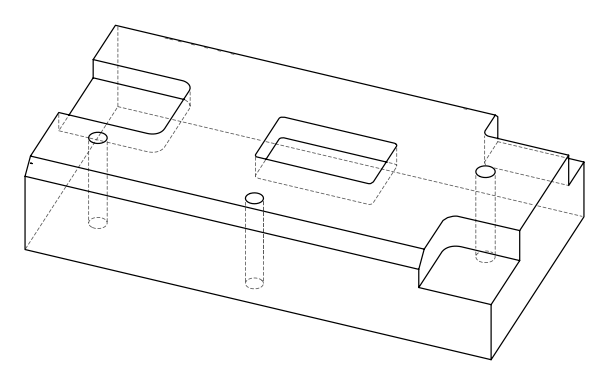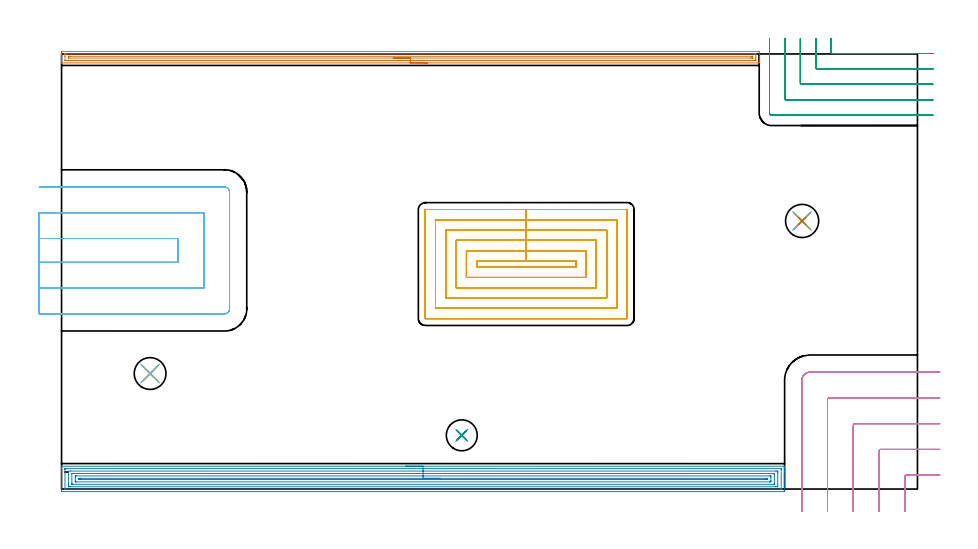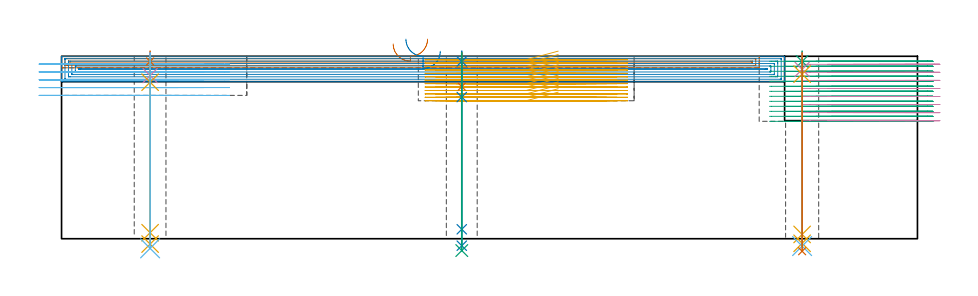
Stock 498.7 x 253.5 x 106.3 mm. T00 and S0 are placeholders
(PLAN: 19 operations, 15 tool changes, 107 min)
(1 AREA_MILL | FG_CHAMFER_SURFACE | UGT0205_001 | 9.93 min | 9214 mm3)
(2 AREA_MILL_1 | FG_CHAMFER_SURFACE_1 | UGT0205_001 | 20.43 min | 46929 mm3)
(3 MILL_CORNER_NOTCH_RECTANGULAR | CORNER_NOTCH_RECTANGULAR | NXT0201_011 | Follow Part, ap 3, ae 75% | 15.17 min | 145189 mm3)
(4 MILL_CORNER_NOTCH_RECTANGULAR_1 | CORNER_NOTCH_RECTANGULAR_1 | UGT0201_094 | Follow Part, ap 5, ae 75% | 9.08 min | 224189 mm3)
(5 MILL_RECTANGULAR_POCKET | POCKET_RECTANGULAR_STRAIGHT | NXT0201_009 | Follow Part, ap 2, ae 75% | 39.7 min | 232708 mm3)
(6 MILL_SLOT | SLOT_PARTIAL_RECTANGULAR | UGT0201_094 | Follow Part, ap 5, ae 75% | 9 min | 229398 mm3)
(7 SPOT_DRILL | STEP1HOLE | NXT0321_9005460120000 | 0.05 min | 179 mm3)
(8 SPOT_DRILL_1 | STEP1HOLE_1 | NXT0321_9005460120000 | 0.05 min | 118 mm3)
(9 SPOT_DRILL_2 | STEP1HOLE_2 | NXT0321_9005460120000 | 0.05 min | 227 mm3)
(10 DRILL_BLIND_HOLE_INTO_CENTER | STEP1HOLE | NXT0301_046 | 0.05 min | 353 mm3)
(11 GUN_DRILL_THROUGH_HOLE | STEP1HOLE | UGT0307_003 | 0.53 min | 3670 mm3)
(12 SPADE_DRILL_TO_ENLARGE_THROUGH_HOLE | STEP1HOLE | UGT0306_009 | 0.46 min | 24322 mm3)
(13 DRILL_BLIND_HOLE_INTO_CENTER_1 | STEP1HOLE_1 | NXT0301_089 | 0.08 min | 1617 mm3)
(14 GUN_DRILL_THROUGH_HOLE_1 | STEP1HOLE_1 | UGT0307_008 | 0.54 min | 8449 mm3)
(15 DRILL_TO_ENLARGE_THROUGH_HOLE | STEP1HOLE_1 | UGT0301_046 | 0.46 min | 16700 mm3)
(16 DRILL_BLIND_HOLE_INTO_CENTER_2 | STEP1HOLE_2 | NXT0301_022 | 0.04 min | 151 mm3)
(17 GUN_DRILL_THROUGH_HOLE_2 | STEP1HOLE_2 | UGT0307_001 | 0.48 min | 1883 mm3)
(18 SPADE_DRILL_TO_ENLARGE_THROUGH_HOLE_1 | STEP1HOLE_2 | UGT0306_003 | 0.45 min | 10815 mm3)
(19 DRILL_TO_ENLARGE_THROUGH_HOLE_1 | STEP1HOLE_2 | UGT0301_260 | 0.46 min | 18056 mm3)
(TOOL UGT0205_001 | Chamfer Mill 20 x 3 x 45 deg. | D20 FL50 Z2)
(TOOL NXT0201_011 | ENDMILL 12mm [2P460-1200-NA 1630] | D12 FL38 Z6)
(TOOL UGT0201_094 | End mill 20 mm | D20 FL38 Z4)
(TOOL NXT0201_009 | ENDMILL 8mm [2P460-0800-NA 1630] | D8 FL26 Z6)
(TOOL NXT0321_9005460120000 | NC Spot Drill, 142deg, 12mm, Carbide, Uncoated | D12 PA142 FL30 Z2)
(TOOL NXT0301_046 | Carbide Drill 7.5mm [860.1-0750-038A1-MM 2214] | D7.5 PA140 FL53 Z2)
(TOOL UGT0307_003 | Gun Drill 7 mm | D7 PA130 FL24 Z1)
(TOOL UGT0306_009 | Spade Drill 18.5mm | D18.5 PA132 FL10 Z2)
(TOOL NXT0301_089 | Carbide Drill 11.8mm [860.1-1180-035A1-MM 2214] | D11.8 PA140 FL55 Z2)
(TOOL UGT0307_008 | Gun Drill 11 mm | D11 PA130 FL24 Z1)
(TOOL UGT0301_046 | Twist Drill 18 mm | D18 PA118 FL130 Z2)
(TOOL NXT0301_022 | Carbide Drill 5.1mm [860.1-0510-015A1-MM 2214] | D5.1 PA140 FL28 Z2)
(TOOL UGT0307_001 | Gun Drill 5 mm | D5 PA130 FL24 Z1)
(TOOL UGT0306_003 | Spade Drill 12.5mm | D12.5 PA132 FL10 Z2)
(TOOL UGT0301_260 | Twist Drill 19.3 mm | D19.3 PA118 FL140 Z2)
(OP 1 AREA_MILL)
G17 G21 G94 G90
T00 M6
G54
G17 G0 G90 X213.25 Y248.3 S1061 M3
G43 Z116.3 H0
G94 G1 X213.212 Z115.428 F250.
X213.098 Z114.563
X212.909 Z113.712
X212.647 Z112.88
X212.313 Z112.074
X211.91 Z111.3
X211.441 Z110.564
X210.91 Z109.872
X210.321 Z109.229
X209.678 Z108.64
X208.986 Z108.108
X208.25 Z107.64
X207.476 Z107.237
X206.67 Z106.903
X205.838 Z106.641
X204.986 Z106.452
X204.122 Z106.338
X203.25 Z106.3
X0.162
X0.01 Y248.303 Z106.288
X0.002 Y248.409 Z106.183
X0. Y248.52 Z106.079
Y248.839 Z105.76
Y249.473 Z105.121
Y251.532 Z103.066
Y252.956 Z101.639
Y253.55 Z101.046
Y254.421 Z100.176
X0.003 Y254.698 Z99.899
X0.01 Y254.993 Z99.603
X0.301 Y254.998 Z99.6
X0.609 Y255.
X405.891
X406.199 Y254.998
X406.49 Y254.993 Z99.603
X406.5 Y254.698 Z99.899
Y252.085 Z102.509
Y250.661 Z103.936
Y249.473 Z105.121
Y248.839 Z105.76
Y248.52 Z106.079
X406.498 Y248.409 Z106.183
X406.49 Y248.303 Z106.288
X406.337 Y248.3 Z106.3
X203.25
Y249.714 Z104.886
X3.04
X2.394 Y249.715 Z104.885
X2.144 Y249.718 Z104.882
X2.046 Y249.721 Z104.879
X2.009 Y249.726 Z104.874
X2.007 Y249.746 Z104.854
X2.002 Y249.856 Z104.744
X2. Y252.085 Z102.515
Y252.956 Z101.644
X2.001 Y253.34 Z101.26
X2.005 Y253.469 Z101.131
X2.01 Y253.57 Z101.03
X2.018 Y253.58 Z101.02
X2.032 Y253.582 Z101.018
X2.072 Y253.584 Z101.016
X2.394 Y253.585 Z101.015
X2.641 Y253.586 Z101.014
X403.46
X404.106 Y253.585 Z101.015
X404.356 Y253.583 Z101.017
X404.454 Y253.579 Z101.021
X404.491 Y253.574 Z101.026
X404.493 Y253.554 Z101.046
X404.498 Y253.444 Z101.156
X404.5 Y251.215 Z103.385
Y250.344 Z104.256
X404.499 Y249.96 Z104.64
X404.495 Y249.831 Z104.769
X404.49 Y249.731 Z104.869
X404.482 Y249.72 Z104.88
X404.468 Y249.718 Z104.882
X404.428 Y249.716 Z104.884
X404.106 Y249.715 Z104.885
X403.858 Y249.714 Z104.886
X203.25
Y251.128 Z103.472
X4.18 Y251.129 Z103.471
X4.091 Y251.131 Z103.469
X4.034 Y251.135 Z103.465
X4.009 Y251.14 Z103.46
X4.006 Y251.157 Z103.443
X4.003 Y251.215 Z103.385
X4.001 Y251.389 Z103.211
X4.01 Y252.085 Z102.515
X4.013 Y252.165 Z102.435
X4.094 Y252.169 Z102.431
X4.18 Y252.17 Z102.43
X4.984 Y252.172 Z102.428
X402.32 Y252.171 Z102.429
X402.409 Y252.169 Z102.431
X402.465 Y252.165 Z102.435
X402.491 Y252.16 Z102.44
X402.494 Y252.143 Z102.457
X402.497 Y252.085 Z102.515
X402.499 Y251.911 Z102.689
X402.49 Y251.215 Z103.385
X402.487 Y251.135 Z103.465
X402.406 Y251.131 Z103.469
X402.32 Y251.13 Z103.47
X401.516 Y251.128 Z103.472
X203.25
X202.378 Z103.51
X201.513 Z103.623
X200.662 Z103.812
X199.83 Z104.075
X199.024 Z104.408
X198.25 Z104.811
X197.514 Z105.28
X196.822 Z105.811
X196.179 Z106.4
X195.59 Z107.044
X195.058 Z107.736
X194.59 Z108.472
X194.187 Z109.245
X193.853 Z110.051
X193.591 Z110.883
X193.402 Z111.735
X193.288 Z112.6
X193.25 Z113.472
G0 Z116.3
M5
M2
(OP 2 AREA_MILL_1)
G17 G21 G94 G90
T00 M6
G54
G17 G0 G90 X200.65 Y13.3 S1061 M3
G43 Z116.3 H0
G94 G1 X200.688 Z115.428 F250.
X200.802 Z114.563
X200.991 Z113.712
X201.253 Z112.88
X201.587 Z112.074
X201.99 Z111.3
X202.458 Z110.564
X202.99 Z109.872
X203.579 Z109.229
X204.222 Z108.639
X204.914 Z108.108
X205.65 Z107.64
X206.424 Z107.237
X207.23 Z106.903
X208.062 Z106.641
X208.914 Z106.452
X209.778 Z106.338
X210.65 Z106.3
X421.123
X421.29 Y13.298 Z106.289
X421.297 Y13.15 Z106.142
X421.3 Y12.995 Z105.995
Y12.73 Z105.73
Y12.037 Z105.032
Y10.814 Z103.811
Y10.284 Z103.278
Y9.672 Z102.668
Y-0.849 Z92.149
X421.296 Y-1.114 Z91.883
X421.29 Y-1.493 Z91.505
X421.066 Y-1.496 Z91.502
X420.677 Y-1.5 Z91.5
X0.623
X0.118 Y-1.495 Z91.503
X0.01 Y-1.492 Z91.506
X0. Y-1.379 Z91.618
Y10.284 Z103.278
Y10.814 Z103.811
Y11.161 Z104.157
Y11.691 Z104.687
Y12.037 Z105.032
Y12.73 Z105.73
Y12.995 Z105.995
X0.003 Y13.15 Z106.142
X0.01 Y13.298 Z106.289
X0.176 Y13.3 Z106.3
X210.65
Y11.886 Z104.886
X418.889
X419.045 Y11.885 Z104.885
X419.246 Y11.881 Z104.881
X419.288 Y11.879 Z104.879
X419.293 Y11.851 Z104.851
X419.297 Y11.818 Z104.818
X419.3 Y11.635 Z104.635
Y0.237 Z93.237
X419.298 Y0.102 Z93.102
X419.295 Y-0.005 Z92.995
X419.29 Y-0.072 Z92.928
X419.257 Y-0.079 Z92.921
X418.889 Y-0.084 Z92.916
X418.734 Y-0.085 Z92.915
X2.411 Y-0.086 Z92.914
X2.255 Y-0.085 Z92.915
X2.054 Y-0.081 Z92.919
X2.012 Y-0.079 Z92.921
X2.006 Y-0.051 Z92.949
X2.003 Y-0.018 Z92.982
X2. Y0.165 Z93.165
Y11.563 Z104.563
X2.002 Y11.698 Z104.698
X2.006 Y11.805 Z104.805
X2.01 Y11.872 Z104.872
X2.043 Y11.879 Z104.879
X2.411 Y11.884 Z104.884
X2.566 Y11.885 Z104.885
X210.65 Y11.886 Z104.886
Y10.472 Z103.472
X416.208 Y10.471 Z103.471
X416.912 Y10.47 Z103.47
X417.102 Y10.468 Z103.468
X417.283 Y10.465 Z103.465
X417.291 Y10.284 Z103.284
X417.298 Y10.092 Z103.092
X417.3 Y9.407 Z102.407
Y9.213 Z102.213
X417.299 Y2.199 Z95.199
X417.29 Y1.516 Z94.516
X417.286 Y1.335 Z94.335
X416.208 Y1.329 Z94.329
X5.092
X4.388 Y1.33 Z94.33
X4.198 Y1.332 Z94.332
X4.017 Y1.335 Z94.335
X4.009 Y1.516 Z94.516
X4.002 Y1.708 Z94.708
X4. Y2.393 Z95.393
Y2.587 Z95.587
X4.001 Y9.601 Z102.601
X4.01 Y10.284 Z103.284
X4.014 Y10.464 Z103.464
X5.092 Y10.471 Z103.471
X210.65 Y10.472 Z103.472
Y9.057 Z102.057
X414.777
X415.155 Y9.055 Z102.055
X415.221 Y9.054 Z102.054
X415.284 Y9.051 Z102.051
X415.29 Y8.96 Z101.96
X415.3 Y8.544 Z101.544
Y8.53 Z101.53
X415.299 Y2.838 Z95.838
X415.298 Y2.784 Z95.784
X415.294 Y2.758 Z95.758
X415.291 Y2.75 Z95.75
X415.279 Y2.749 Z95.749
X415.137 Y2.745 Z95.745
X414.957 Y2.743 Z95.743
X6.523
X6.145 Y2.745 Z95.745
X6.079 Y2.746 Z95.746
X6.016 Y2.749 Z95.749
X6.01 Y2.84 Z95.84
X6. Y3.256 Z96.256
Y3.27 Z96.27
X6.001 Y8.962 Z101.962
X6.002 Y9.016 Z102.016
X6.006 Y9.042 Z102.042
X6.009 Y9.05 Z102.05
X6.021 Y9.051 Z102.051
X6.163 Y9.055 Z102.055
X6.343 Y9.057 Z102.057
X210.65
Y7.643 Z100.643
X412.633
X413.076 Y7.639 Z100.639
X413.283 Y7.636 Z100.636
X413.29 Y7.517 Z100.517
X413.299 Y7.001 Z100.001
Y5.023 Z98.023
X413.294 Y4.375 Z97.375
X413.286 Y4.164 Z97.164
X413.075 Y4.161 Z97.161
X412.622 Y4.157 Z97.157
X8.667
X8.224 Y4.161 Z97.161
X8.017 Y4.164 Z97.164
X8.01 Y4.283 Z97.283
X8.001 Y4.799 Z97.799
Y6.777 Z99.777
X8.006 Y7.425 Z100.425
X8.014 Y7.636 Z100.636
X8.226 Y7.639 Z100.639
X8.678 Y7.643 Z100.643
X210.65
Y6.229 Z99.229
X410.51
X410.846 Y6.228 Z99.228
X411.181 Y6.225 Z99.225
X411.275 Y6.222 Z99.222
X411.291 Y6.22 Z99.22
X411.294 Y6.204 Z99.204
X411.297 Y6.167 Z99.167
X411.298 Y6.049 Z99.049
X411.296 Y5.9 Z98.9
X411.29 Y5.677 Z98.677
X411.283 Y5.578 Z98.578
X411.177 Y5.575 Z98.575
X410.846 Y5.573 Z98.573
X410.287 Y5.571 Z98.571
X409.952
X10.79
X10.454 Y5.572 Z98.572
X10.119 Y5.575 Z98.575
X10.025 Y5.578 Z98.578
X10.009 Y5.581 Z98.581
X10.006 Y5.596 Z98.596
X10.003 Y5.633 Z98.633
X10.002 Y5.751 Z98.751
X10.004 Y5.9 Z98.9
X10.01 Y6.123 Z99.123
X10.017 Y6.222 Z99.222
X10.123 Y6.225 Z99.225
X10.454 Y6.227 Z99.227
X11.013 Y6.229 Z99.229
X11.348
X210.65
X211.522 Z99.267
X212.386 Z99.381
X213.238 Z99.57
X214.07 Z99.832
X214.876 Z100.166
X215.65 Z100.569
X216.386 Z101.037
X217.078 Z101.568
X217.721 Z102.158
X218.31 Z102.801
X218.842 Z103.493
X219.31 Z104.229
X219.713 Z105.003
X220.047 Z105.809
X220.309 Z106.641
X220.498 Z107.492
X220.612 Z108.357
X220.65 Z109.229
G0 Z116.3
M5
M2
(OP 3 MILL_CORNER_NOTCH_RECTANGULAR)
G17 G21 G94 G90
T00 M6
G54
G17 G0 G90 X448.5 Y262.5 S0 M3
G43 Z116.3 H1
Z103.385
G94 G1 Y259.5 F250.
Y254.395 F500.
G3 X449.095 Y253.8 R0.6
G1 X504.692
X507.692 F250.
G0 Z116.3
X439.5 Y262.5
Z103.385
G1 Y259.5
Y245.396 F500.
G3 X440.096 Y244.8 R0.6
G1 X504.7
X507.7 F250.
G0 Z116.3
X430.5 Y262.5
Z103.385
G1 Y259.5
Y236.396 F500.
G3 X431.096 Y235.8 R0.6
G1 X504.7
X507.7 F250.
G0 Z116.3
X421.5 Y262.5
Z103.385
G1 Y259.5
Y227.396 F500.
G3 X422.096 Y226.8 R0.6
G1 X504.7
X507.7 F250.
G0 Z116.3
X412.5 Y262.5
Z103.385
G1 Y259.5
Y219. F500.
G3 X413.7 Y217.8 R1.2
G1 X504.7
X507.7 F250.
G0 Z116.3
X448.5 Y262.5
Z100.469
G1 Y259.5
Y254.395 F500.
G3 X449.095 Y253.8 R0.6
G1 X504.692
X507.692 F250.
G0 Z116.3
X439.5 Y262.5
Z100.469
G1 Y259.5
Y245.396 F500.
G3 X440.096 Y244.8 R0.6
G1 X504.7
X507.7 F250.
G0 Z116.3
X430.5 Y262.5
Z100.469
G1 Y259.5
Y236.396 F500.
G3 X431.096 Y235.8 R0.6
G1 X504.7
X507.7 F250.
G0 Z116.3
X421.5 Y262.5
Z100.469
G1 Y259.5
Y227.396 F500.
G3 X422.096 Y226.8 R0.6
G1 X504.7
X507.7 F250.
G0 Z116.3
X412.5 Y262.5
Z100.469
G1 Y259.5
Y219. F500.
G3 X413.7 Y217.8 R1.2
G1 X504.7
X507.7 F250.
G0 Z116.3
X448.5 Y262.5
Z97.554
G1 Y259.5
Y254.395 F500.
G3 X449.095 Y253.8 R0.6
G1 X504.692
X507.692 F250.
G0 Z116.3
X439.5 Y262.5
Z97.554
G1 Y259.5
Y245.396 F500.
G3 X440.096 Y244.8 R0.6
G1 X504.7
X507.7 F250.
G0 Z116.3
X430.5 Y262.5
Z97.554
G1 Y259.5
Y236.396 F500.
G3 X431.096 Y235.8 R0.6
G1 X504.7
X507.7 F250.
G0 Z116.3
X421.5 Y262.5
Z97.554
G1 Y259.5
Y227.396 F500.
G3 X422.096 Y226.8 R0.6
G1 X504.7
X507.7 F250.
G0 Z116.3
X412.5 Y262.5
Z97.554
G1 Y259.5
Y219. F500.
G3 X413.7 Y217.8 R1.2
G1 X504.7
X507.7 F250.
G0 Z116.3
X448.5 Y262.5
Z94.638
G1 Y259.5
Y254.396 F500.
G3 X449.096 Y253.8 R0.6
G1 X504.692
X507.692 F250.
G0 Z116.3
X439.5 Y262.5
Z94.638
G1 Y259.5
Y245.396 F500.
G3 X440.096 Y244.8 R0.6
G1 X504.7
X507.7 F250.
G0 Z116.3
X430.5 Y262.5
Z94.638
G1 Y259.5
Y236.396 F500.
G3 X431.096 Y235.8 R0.6
G1 X504.7
X507.7 F250.
G0 Z116.3
X421.5 Y262.5
Z94.638
G1 Y259.5
Y227.396 F500.
G3 X422.096 Y226.8 R0.6
G1 X504.7
X507.7 F250.
G0 Z116.3
X412.5 Y262.5
Z94.638
G1 Y259.5
Y219. F500.
G3 X413.7 Y217.8 R1.2
G1 X504.7
X507.7 F250.
G0 Z116.3
X448.5 Y262.5
Z91.723
G1 Y259.5
Y254.395 F500.
G3 X449.095 Y253.8 R0.6
G1 X504.692
X507.692 F250.
G0 Z116.3
X439.5 Y262.5
Z91.723
G1 Y259.5
Y245.396 F500.
G3 X440.096 Y244.8 R0.6
G1 X504.7
X507.7 F250.
G0 Z116.3
X430.5 Y262.5
Z91.723
G1 Y259.5
Y236.396 F500.
G3 X431.096 Y235.8 R0.6
G1 X504.7
X507.7 F250.
G0 Z116.3
X421.5 Y262.5
Z91.723
G1 Y259.5
Y227.396 F500.
G3 X422.096 Y226.8 R0.6
G1 X504.7
X507.7 F250.
G0 Z116.3
X412.5 Y262.5
Z91.723
G1 Y259.5
Y219. F500.
G3 X413.7 Y217.8 R1.2
G1 X504.7
X507.7 F250.
G0 Z116.3
X448.5 Y262.5
Z88.808
G1 Y259.5
Y254.395 F500.
G3 X449.095 Y253.8 R0.6
G1 X504.692
X507.692 F250.
G0 Z116.3
X439.5 Y262.5
Z88.808
G1 Y259.5
Y245.396 F500.
G3 X440.096 Y244.8 R0.6
G1 X504.7
X507.7 F250.
G0 Z116.3
X430.5 Y262.5
Z88.808
G1 Y259.5
Y236.396 F500.
G3 X431.096 Y235.8 R0.6
G1 X504.7
X507.7 F250.
G0 Z116.3
X421.5 Y262.5
Z88.808
G1 Y259.5
Y227.396 F500.
G3 X422.096 Y226.8 R0.6
G1 X504.7
X507.7 F250.
G0 Z116.3
X412.5 Y262.5
Z88.808
G1 Y259.5
Y219. F500.
G3 X413.7 Y217.8 R1.2
G1 X504.7
X507.7 F250.
G0 Z116.3
X448.5 Y262.5
Z85.892
G1 Y259.5
Y254.395 F500.
G3 X449.095 Y253.8 R0.6
G1 X504.692
X507.692 F250.
G0 Z116.3
X439.5 Y262.5
Z85.892
G1 Y259.5
Y245.396 F500.
G3 X440.096 Y244.8 R0.6
G1 X504.7
X507.7 F250.
G0 Z116.3
X430.5 Y262.5
Z85.892
G1 Y259.5
Y236.396 F500.
G3 X431.096 Y235.8 R0.6
G1 X504.7
X507.7 F250.
G0 Z116.3
X421.5 Y262.5
Z85.892
G1 Y259.5
Y227.396 F500.
G3 X422.096 Y226.8 R0.6
G1 X504.7
X507.7 F250.
G0 Z116.3
X412.5 Y262.5
Z85.892
G1 Y259.5
Y219. F500.
G3 X413.7 Y217.8 R1.2
G1 X504.7
X507.7 F250.
G0 Z116.3
X448.5 Y262.5
Z82.977
G1 Y259.5
Y254.395 F500.
G3 X449.095 Y253.8 R0.6
G1 X504.692
X507.692 F250.
G0 Z116.3
X439.5 Y262.5
Z82.977
G1 Y259.5
Y245.396 F500.
G3 X440.096 Y244.8 R0.6
G1 X504.7
X507.7 F250.
G0 Z116.3
X430.5 Y262.5
Z82.977
G1 Y259.5
Y236.396 F500.
G3 X431.096 Y235.8 R0.6
G1 X504.7
X507.7 F250.
G0 Z116.3
X421.5 Y262.5
Z82.977
G1 Y259.5
Y227.396 F500.
G3 X422.096 Y226.8 R0.6
G1 X504.7
X507.7 F250.
G0 Z116.3
X412.5 Y262.5
Z82.977
G1 Y259.5
Y219. F500.
G3 X413.7 Y217.8 R1.2
G1 X504.7
X507.7 F250.
G0 Z116.3
X448.5 Y262.5
Z80.062
G1 Y259.5
Y254.395 F500.
G3 X449.095 Y253.8 R0.6
G1 X504.692
X507.692 F250.
G0 Z116.3
X439.5 Y262.5
Z80.062
G1 Y259.5
Y245.396 F500.
G3 X440.096 Y244.8 R0.6
G1 X504.7
X507.7 F250.
G0 Z116.3
X430.5 Y262.5
Z80.062
G1 Y259.5
Y236.396 F500.
G3 X431.096 Y235.8 R0.6
G1 X504.7
X507.7 F250.
G0 Z116.3
X421.5 Y262.5
Z80.062
G1 Y259.5
Y227.396 F500.
G3 X422.096 Y226.8 R0.6
G1 X504.7
X507.7 F250.
G0 Z116.3
X412.5 Y262.5
Z80.062
G1 Y259.5
Y219. F500.
G3 X413.7 Y217.8 R1.2
G1 X504.7
X507.7 F250.
G0 Z116.3
X448.5 Y262.5
Z77.146
G1 Y259.5
Y254.395 F500.
G3 X449.095 Y253.8 R0.6
G1 X504.692
X507.692 F250.
G0 Z116.3
X439.5 Y262.5
Z77.146
G1 Y259.5
Y245.396 F500.
G3 X440.096 Y244.8 R0.6
G1 X504.7
X507.7 F250.
G0 Z116.3
X430.5 Y262.5
Z77.146
G1 Y259.5
Y236.396 F500.
G3 X431.096 Y235.8 R0.6
G1 X504.7
X507.7 F250.
G0 Z116.3
X421.5 Y262.5
Z77.146
G1 Y259.5
Y227.396 F500.
G3 X422.096 Y226.8 R0.6
G1 X504.7
X507.7 F250.
G0 Z116.3
X412.5 Y262.5
Z77.146
G1 Y259.5
Y219. F500.
G3 X413.7 Y217.8 R1.2
G1 X504.7
X507.7 F250.
G0 Z116.3
X448.5 Y262.5
Z74.231
G1 Y259.5
Y254.395 F500.
G3 X449.095 Y253.8 R0.6
G1 X504.692
X507.692 F250.
G0 Z116.3
X439.5 Y262.5
Z74.231
G1 Y259.5
Y245.396 F500.
G3 X440.096 Y244.8 R0.6
G1 X504.7
X507.7 F250.
G0 Z116.3
X430.5 Y262.5
Z74.231
G1 Y259.5
Y236.396 F500.
G3 X431.096 Y235.8 R0.6
G1 X504.7
X507.7 F250.
G0 Z116.3
X421.5 Y262.5
Z74.231
G1 Y259.5
Y227.396 F500.
G3 X422.096 Y226.8 R0.6
G1 X504.7
X507.7 F250.
G0 Z116.3
X412.5 Y262.5
Z74.231
G1 Y259.5
Y219. F500.
G3 X413.7 Y217.8 R1.2
G1 X504.7
X507.7 F250.
G0 Z116.3
X448.5 Y262.5
Z71.315
G1 Y259.5
Y254.395 F500.
G3 X449.095 Y253.8 R0.6
G1 X504.692
X507.692 F250.
G0 Z116.3
X439.5 Y262.5
Z71.315
G1 Y259.5
Y245.396 F500.
G3 X440.096 Y244.8 R0.6
G1 X504.7
X507.7 F250.
G0 Z116.3
X430.5 Y262.5
Z71.315
G1 Y259.5
Y236.396 F500.
G3 X431.096 Y235.8 R0.6
G1 X504.7
X507.7 F250.
G0 Z116.3
X421.5 Y262.5
Z71.315
G1 Y259.5
Y227.396 F500.
G3 X422.096 Y226.8 R0.6
G1 X504.7
X507.7 F250.
G0 Z116.3
X412.5 Y262.5
Z71.315
G1 Y259.5
Y219. F500.
G3 X413.7 Y217.8 R1.2
G1 X504.7
X507.7 F250.
G0 Z116.3
X448.5 Y262.5
Z68.4
G1 Y259.5
Y254.395 F500.
G3 X449.095 Y253.8 R0.6
G1 X504.692
X507.692 F250.
G0 Z116.3
X439.5 Y262.5
Z68.4
G1 Y259.5
Y245.396 F500.
G3 X440.096 Y244.8 R0.6
G1 X504.7
X507.7 F250.
G0 Z116.3
X430.5 Y262.5
Z68.4
G1 Y259.5
Y236.396 F500.
G3 X431.096 Y235.8 R0.6
G1 X504.7
X507.7 F250.
G0 Z116.3
X421.5 Y262.5
Z68.4
G1 Y259.5
Y227.396 F500.
G3 X422.096 Y226.8 R0.6
G1 X504.7
X507.7 F250.
G0 Z116.3
X412.5 Y262.5
Z68.4
G1 Y259.5
Y219. F500.
G3 X413.7 Y217.8 R1.2
G1 X504.7
X507.7 F250.
G0 Z116.3
M5
M2
(OP 4 MILL_CORNER_NOTCH_RECTANGULAR_1)
G17 G21 G94 G90
T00 M6
G54
G17 G0 G90 X511.7 Y8.1 S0 M3
G43 Z116.3 H0
Z101.612
G94 G1 X508.7 F250.
X492.294 F500.
G3 X491.3 Y7.106 R1.
G1 Y-10.
Y-13. F250.
G0 Z116.3
X511.7 Y23.1
Z101.612
G1 X508.7
X477.294 F500.
G3 X476.3 Y22.106 R1.
G1 Y-10.
Y-13. F250.
G0 Z116.3
X511.7 Y38.1
Z101.612
G1 X508.7
X462.295 F500.
G3 X461.3 Y37.105 R1.
G1 Y-10.
Y-13. F250.
G0 Z116.3
X511.7 Y53.1
Z101.612
G1 X508.7
X447.295 F500.
G3 X446.3 Y52.105 R1.
G1 Y-10.
Y-13. F250.
G0 Z116.3
X511.7 Y68.1
Z101.612
G1 X508.7
X436.1 F500.
G3 X431.3 Y63.3 R4.8
G1 Y-10.
Y-13. F250.
G0 Z116.3
X511.7 Y8.1
Z96.925
G1 X508.7
X492.294 F500.
G3 X491.3 Y7.106 R1.
G1 Y-10.
Y-13. F250.
G0 Z116.3
X511.7 Y23.1
Z96.925
G1 X508.7
X477.294 F500.
G3 X476.3 Y22.106 R1.
G1 Y-10.
Y-13. F250.
G0 Z116.3
X511.7 Y38.1
Z96.925
G1 X508.7
X462.295 F500.
G3 X461.3 Y37.105 R1.
G1 Y-10.
Y-13. F250.
G0 Z116.3
X511.7 Y53.1
Z96.925
G1 X508.7
X447.295 F500.
G3 X446.3 Y52.105 R1.
G1 Y-10.
Y-13. F250.
G0 Z116.3
X511.7 Y68.1
Z96.925
G1 X508.7
X436.1 F500.
G3 X431.3 Y63.3 R4.8
G1 Y-10.
Y-13. F250.
G0 Z116.3
X511.7 Y8.1
Z92.237
G1 X508.7
X492.294 F500.
G3 X491.3 Y7.106 R1.
G1 Y-10.
Y-13. F250.
G0 Z116.3
X511.7 Y23.1
Z92.237
G1 X508.7
X477.294 F500.
G3 X476.3 Y22.106 R1.
G1 Y-10.
Y-13. F250.
G0 Z116.3
X511.7 Y38.1
Z92.237
G1 X508.7
X462.295 F500.
G3 X461.3 Y37.105 R1.
G1 Y-10.
Y-13. F250.
G0 Z116.3
X511.7 Y53.1
Z92.237
G1 X508.7
X447.295 F500.
G3 X446.3 Y52.105 R1.
G1 Y-10.
Y-13. F250.
G0 Z116.3
X511.7 Y68.1
Z92.237
G1 X508.7
X436.1 F500.
G3 X431.3 Y63.3 R4.8
G1 Y-10.
Y-13. F250.
G0 Z116.3
X511.7 Y8.1
Z87.55
G1 X508.7
X492.294 F500.
G3 X491.3 Y7.106 R1.
G1 Y-10.
Y-13. F250.
G0 Z116.3
X511.7 Y23.1
Z87.55
G1 X508.7
X477.294 F500.
G3 X476.3 Y22.106 R1.
G1 Y-10.
Y-13. F250.
G0 Z116.3
X511.7 Y38.1
Z87.55
G1 X508.7
X462.295 F500.
G3 X461.3 Y37.105 R1.
G1 Y-10.
Y-13. F250.
G0 Z116.3
X511.7 Y53.1
Z87.55
G1 X508.7
X447.295 F500.
G3 X446.3 Y52.105 R1.
G1 Y-10.
Y-13. F250.
G0 Z116.3
X511.7 Y68.1
Z87.55
G1 X508.7
X436.1 F500.
G3 X431.3 Y63.3 R4.8
G1 Y-10.
Y-13. F250.
G0 Z116.3
X511.7 Y8.1
Z82.862
G1 X508.7
X492.294 F500.
G3 X491.3 Y7.106 R1.
G1 Y-10.
Y-13. F250.
G0 Z116.3
X511.7 Y23.1
Z82.862
G1 X508.7
X477.294 F500.
G3 X476.3 Y22.106 R1.
G1 Y-10.
Y-13. F250.
G0 Z116.3
X511.7 Y38.1
Z82.862
G1 X508.7
X462.295 F500.
G3 X461.3 Y37.105 R1.
G1 Y-10.
Y-13. F250.
G0 Z116.3
X511.7 Y53.1
Z82.862
G1 X508.7
X447.295 F500.
G3 X446.3 Y52.105 R1.
G1 Y-10.
Y-13. F250.
G0 Z116.3
X511.7 Y68.1
Z82.862
G1 X508.7
X436.1 F500.
G3 X431.3 Y63.3 R4.8
G1 Y-10.
Y-13. F250.
G0 Z116.3
X511.7 Y8.1
Z78.175
G1 X508.7
X492.294 F500.
G3 X491.3 Y7.106 R1.
G1 Y-10.
Y-13. F250.
G0 Z116.3
X511.7 Y23.1
Z78.175
G1 X508.7
X477.294 F500.
G3 X476.3 Y22.106 R1.
G1 Y-10.
Y-13. F250.
G0 Z116.3
X511.7 Y38.1
Z78.175
G1 X508.7
X462.295 F500.
G3 X461.3 Y37.105 R1.
G1 Y-10.
Y-13. F250.
G0 Z116.3
X511.7 Y53.1
Z78.175
G1 X508.7
X447.295 F500.
G3 X446.3 Y52.105 R1.
G1 Y-10.
Y-13. F250.
G0 Z116.3
X511.7 Y68.1
Z78.175
G1 X508.7
X436.1 F500.
G3 X431.3 Y63.3 R4.8
G1 Y-10.
Y-13. F250.
G0 Z116.3
X511.7 Y8.1
Z73.487
G1 X508.7
X492.294 F500.
G3 X491.3 Y7.106 R1.
G1 Y-10.
Y-13. F250.
G0 Z116.3
X511.7 Y23.1
Z73.487
G1 X508.7
X477.294 F500.
G3 X476.3 Y22.106 R1.
G1 Y-10.
Y-13. F250.
G0 Z116.3
X511.7 Y38.1
Z73.487
G1 X508.7
X462.295 F500.
G3 X461.3 Y37.105 R1.
G1 Y-10.
Y-13. F250.
G0 Z116.3
X511.7 Y53.1
Z73.487
G1 X508.7
X447.295 F500.
G3 X446.3 Y52.105 R1.
G1 Y-10.
Y-13. F250.
G0 Z116.3
X511.7 Y68.1
Z73.487
G1 X508.7
X436.1 F500.
G3 X431.3 Y63.3 R4.8
G1 Y-10.
Y-13. F250.
G0 Z116.3
X511.7 Y8.1
Z68.8
G1 X508.7
X492.294 F500.
G3 X491.3 Y7.106 R1.
G1 Y-10.
Y-13. F250.
G0 Z116.3
X511.7 Y23.1
Z68.8
G1 X508.7
X477.294 F500.
G3 X476.3 Y22.106 R1.
G1 Y-10.
Y-13. F250.
G0 Z116.3
X511.7 Y38.1
Z68.8
G1 X508.7
X462.295 F500.
G3 X461.3 Y37.105 R1.
G1 Y-10.
Y-13. F250.
G0 Z116.3
X511.7 Y53.1
Z68.8
G1 X508.7
X447.295 F500.
G3 X446.3 Y52.105 R1.
G1 Y-10.
Y-13. F250.
G0 Z116.3
X511.7 Y68.1
Z68.8
G1 X508.7
X436.1 F500.
G3 X431.3 Y63.3 R4.8
G1 Y-10.
Y-13. F250.
G0 Z116.3
M5
M2
(OP 5 MILL_RECTANGULAR_POCKET)
G17 G21 G94 G90
T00 M6
G54
G17 G0 G90 X289.382 Y132.9 S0 M3
G43 Z116.3 H1
Z109.3
G94 G1 X270.75 Z104.308 F250.
X241.9 F500.
Y129.3
X299.6
Y132.9
X270.75
Y138.9
X235.9
Y123.3
X305.6
Y138.9
X270.75
Y144.9
X229.9
Y117.3
X311.6
Y144.9
X270.75
Y150.9
X223.9
Y111.3
X317.6
Y150.9
X270.75
Y156.9
X217.9
Y105.3
X323.6
Y156.9
X270.75
Y162.9
X212.
X211.945 Y162.895
X211.905 Y162.855
X211.9 Y162.8
Y99.4
X211.905 Y99.345
X211.945 Y99.305
X212. Y99.3
X329.5
X329.555 Y99.305
X329.595 Y99.345
X329.6 Y99.4
Y162.8
X329.595 Y162.855
X329.555 Y162.895
X329.5 Y162.9
X270.75
X269.75
G0 X289.382 Y132.9 Z107.308
G1 X270.75 Z102.315 F250.
X241.9 F500.
Y129.3
X299.6
Y132.9
X270.75
Y138.9
X235.9
Y123.3
X305.6
Y138.9
X270.75
Y144.9
X229.9
Y117.3
X311.6
Y144.9
X270.75
Y150.9
X223.9
Y111.3
X317.6
Y150.9
X270.75
Y156.9
X217.9
Y105.3
X323.6
Y156.9
X270.75
Y162.9
X212.
X211.945 Y162.895
X211.905 Y162.855
X211.9 Y162.8
Y99.4
X211.905 Y99.345
X211.945 Y99.305
X212. Y99.3
X329.5
X329.555 Y99.305
X329.595 Y99.345
X329.6 Y99.4
Y162.8
X329.595 Y162.855
X329.555 Y162.895
X329.5 Y162.9
X270.75
X269.75
G0 X289.382 Y132.9 Z105.315
G1 X270.75 Z100.323 F250.
X241.9 F500.
Y129.3
X299.6
Y132.9
X270.75
Y138.9
X235.9
Y123.3
X305.6
Y138.9
X270.75
Y144.9
X229.9
Y117.3
X311.6
Y144.9
X270.75
Y150.9
X223.9
Y111.3
X317.6
Y150.9
X270.75
Y156.9
X217.9
Y105.3
X323.6
Y156.9
X270.75
Y162.9
X212.
X211.945 Y162.895
X211.905 Y162.855
X211.9 Y162.8
Y99.4
X211.905 Y99.345
X211.945 Y99.305
X212. Y99.3
X329.5
X329.555 Y99.305
X329.595 Y99.345
X329.6 Y99.4
Y162.8
X329.595 Y162.855
X329.555 Y162.895
X329.5 Y162.9
X270.75
X269.75
G0 X289.382 Y132.9 Z103.323
G1 X270.75 Z98.331 F250.
X241.9 F500.
Y129.3
X299.6
Y132.9
X270.75
Y138.9
X235.9
Y123.3
X305.6
Y138.9
X270.75
Y144.9
X229.9
Y117.3
X311.6
Y144.9
X270.75
Y150.9
X223.9
Y111.3
X317.6
Y150.9
X270.75
Y156.9
X217.9
Y105.3
X323.6
Y156.9
X270.75
Y162.9
X212.
X211.945 Y162.895
X211.905 Y162.855
X211.9 Y162.8
Y99.4
X211.905 Y99.345
X211.945 Y99.305
X212. Y99.3
X329.5
X329.555 Y99.305
X329.595 Y99.345
X329.6 Y99.4
Y162.8
X329.595 Y162.855
X329.555 Y162.895
X329.5 Y162.9
X270.75
X269.75
G0 X289.382 Y132.9 Z101.331
G1 X270.75 Z96.338 F250.
X241.9 F500.
Y129.3
X299.6
Y132.9
X270.75
Y138.9
X235.9
Y123.3
X305.6
Y138.9
X270.75
Y144.9
X229.9
Y117.3
X311.6
Y144.9
X270.75
Y150.9
X223.9
Y111.3
X317.6
Y150.9
X270.75
Y156.9
X217.9
Y105.3
X323.6
Y156.9
X270.75
Y162.9
X212.
X211.945 Y162.895
X211.905 Y162.855
X211.9 Y162.8
Y99.4
X211.905 Y99.345
X211.945 Y99.305
X212. Y99.3
X329.5
X329.555 Y99.305
X329.595 Y99.345
X329.6 Y99.4
Y162.8
X329.595 Y162.855
X329.555 Y162.895
X329.5 Y162.9
X270.75
X269.75
G0 X289.382 Y132.9 Z99.338
G1 X270.75 Z94.346 F250.
X241.9 F500.
Y129.3
X299.6
Y132.9
X270.75
Y138.9
X235.9
Y123.3
X305.6
Y138.9
X270.75
Y144.9
X229.9
Y117.3
X311.6
Y144.9
X270.75
Y150.9
X223.9
Y111.3
X317.6
Y150.9
X270.75
Y156.9
X217.9
Y105.3
X323.6
Y156.9
X270.75
Y162.9
X212.
X211.945 Y162.895
X211.905 Y162.855
X211.9 Y162.8
Y99.4
X211.905 Y99.345
X211.945 Y99.305
X212. Y99.3
X329.5
X329.555 Y99.305
X329.595 Y99.345
X329.6 Y99.4
Y162.8
X329.595 Y162.855
X329.555 Y162.895
X329.5 Y162.9
X270.75
X269.75
G0 X289.382 Y132.9 Z97.346
G1 X270.75 Z92.354 F250.
X241.9 F500.
Y129.3
X299.6
Y132.9
X270.75
Y138.9
X235.9
Y123.3
X305.6
Y138.9
X270.75
Y144.9
X229.9
Y117.3
X311.6
Y144.9
X270.75
Y150.9
X223.9
Y111.3
X317.6
Y150.9
X270.75
Y156.9
X217.9
Y105.3
X323.6
Y156.9
X270.75
Y162.9
X212.
X211.945 Y162.895
X211.905 Y162.855
X211.9 Y162.8
Y99.4
X211.905 Y99.345
X211.945 Y99.305
X212. Y99.3
X329.5
X329.555 Y99.305
X329.595 Y99.345
X329.6 Y99.4
Y162.8
X329.595 Y162.855
X329.555 Y162.895
X329.5 Y162.9
X270.75
X269.75
G0 X289.382 Y132.9 Z95.354
G1 X270.75 Z90.361 F250.
X241.9 F500.
Y129.3
X299.6
Y132.9
X270.75
Y138.9
X235.9
Y123.3
X305.6
Y138.9
X270.75
Y144.9
X229.9
Y117.3
X311.6
Y144.9
X270.75
Y150.9
X223.9
Y111.3
X317.6
Y150.9
X270.75
Y156.9
X217.9
Y105.3
X323.6
Y156.9
X270.75
Y162.9
X212.
X211.945 Y162.895
X211.905 Y162.855
X211.9 Y162.8
Y99.4
X211.905 Y99.345
X211.945 Y99.305
X212. Y99.3
X329.5
X329.555 Y99.305
X329.595 Y99.345
X329.6 Y99.4
Y162.8
X329.595 Y162.855
X329.555 Y162.895
X329.5 Y162.9
X270.75
X269.75
G0 X289.382 Y132.9 Z93.361
G1 X270.75 Z88.369 F250.
X241.9 F500.
Y129.3
X299.6
Y132.9
X270.75
Y138.9
X235.9
Y123.3
X305.6
Y138.9
X270.75
Y144.9
X229.9
Y117.3
X311.6
Y144.9
X270.75
Y150.9
X223.9
Y111.3
X317.6
Y150.9
X270.75
Y156.9
X217.9
Y105.3
X323.6
Y156.9
X270.75
Y162.9
X212.
X211.945 Y162.895
X211.905 Y162.855
X211.9 Y162.8
Y99.4
X211.905 Y99.345
X211.945 Y99.305
X212. Y99.3
X329.5
X329.555 Y99.305
X329.595 Y99.345
X329.6 Y99.4
Y162.8
X329.595 Y162.855
X329.555 Y162.895
X329.5 Y162.9
X270.75
X269.75
G0 X289.382 Y132.9 Z91.369
G1 X270.75 Z86.377 F250.
X241.9 F500.
Y129.3
X299.6
Y132.9
X270.75
Y138.9
X235.9
Y123.3
X305.6
Y138.9
X270.75
Y144.9
X229.9
Y117.3
X311.6
Y144.9
X270.75
Y150.9
X223.9
Y111.3
X317.6
Y150.9
X270.75
Y156.9
X217.9
Y105.3
X323.6
Y156.9
X270.75
Y162.9
X212.
X211.945 Y162.895
X211.905 Y162.855
X211.9 Y162.8
Y99.4
X211.905 Y99.345
X211.945 Y99.305
X212. Y99.3
X329.5
X329.555 Y99.305
X329.595 Y99.345
X329.6 Y99.4
Y162.8
X329.595 Y162.855
X329.555 Y162.895
X329.5 Y162.9
X270.75
X269.75
G0 X289.382 Y132.9 Z89.377
G1 X270.75 Z84.385 F250.
X241.9 F500.
Y129.3
X299.6
Y132.9
X270.75
Y138.9
X235.9
Y123.3
X305.6
Y138.9
X270.75
Y144.9
X229.9
Y117.3
X311.6
Y144.9
X270.75
Y150.9
X223.9
Y111.3
X317.6
Y150.9
X270.75
Y156.9
X217.9
Y105.3
X323.6
Y156.9
X270.75
Y162.9
X212.
X211.945 Y162.895
X211.905 Y162.855
X211.9 Y162.8
Y99.4
X211.905 Y99.345
X211.945 Y99.305
X212. Y99.3
X329.5
X329.555 Y99.305
X329.595 Y99.345
X329.6 Y99.4
Y162.8
X329.595 Y162.855
X329.555 Y162.895
X329.5 Y162.9
X270.75
X269.75
G0 X289.382 Y132.9 Z87.385
G1 X270.75 Z82.392 F250.
X241.9 F500.
Y129.3
X299.6
Y132.9
X270.75
Y138.9
X235.9
Y123.3
X305.6
Y138.9
X270.75
Y144.9
X229.9
Y117.3
X311.6
Y144.9
X270.75
Y150.9
X223.9
Y111.3
X317.6
Y150.9
X270.75
Y156.9
X217.9
Y105.3
X323.6
Y156.9
X270.75
Y162.9
X212.
X211.945 Y162.895
X211.905 Y162.855
X211.9 Y162.8
Y99.4
X211.905 Y99.345
X211.945 Y99.305
X212. Y99.3
X329.5
X329.555 Y99.305
X329.595 Y99.345
X329.6 Y99.4
Y162.8
X329.595 Y162.855
X329.555 Y162.895
X329.5 Y162.9
X270.75
X269.75
G0 X289.382 Y132.9 Z85.392
G1 X270.75 Z80.4 F250.
X241.9 F500.
Y129.3
X299.6
Y132.9
X270.75
Y138.9
X235.9
Y123.3
X305.6
Y138.9
X270.75
Y144.9
X229.9
Y117.3
X311.6
Y144.9
X270.75
Y150.9
X223.9
Y111.3
X317.6
Y150.9
X270.75
Y156.9
X217.9
Y105.3
X323.6
Y156.9
X270.75
Y162.9
X212.
X211.945 Y162.895
X211.905 Y162.855
X211.9 Y162.8
Y99.4
X211.905 Y99.345
X211.945 Y99.305
X212. Y99.3
X329.5
X329.555 Y99.305
X329.595 Y99.345
X329.6 Y99.4
Y162.8
X329.595 Y162.855
X329.555 Y162.895
X329.5 Y162.9
X270.75
X269.75
G0 Z116.3
M5
M2
(OP 6 MILL_SLOT)
G17 G21 G94 G90
T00 M6
G54
G17 G0 G90 X-13. Y132.1 S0 M3
G43 Z116.3 H0
Z101.74
G94 G1 X-10. F250.
X67.9 F500.
Y146.
X-10.
X-13. F250.
Y117.1
X-10.
X82.9 F500.
Y161.
X-10.
X-13. F250.
Y102.1
X-10.
X95. F500.
G3 X97.9 Y105. R2.9
G1 Y173.1
G3 X95. Y176. R2.9
G1 X-10.
X-13. F250.
G0 Y132.1 Z97.18
G1 X-10.
X67.9 F500.
Y146.
X-10.
X-13. F250.
Y117.1
X-10.
X82.9 F500.
Y161.
X-10.
X-13. F250.
Y102.1
X-10.
X95. F500.
G3 X97.9 Y105. R2.9
G1 Y173.1
G3 X95. Y176. R2.9
G1 X-10.
X-13. F250.
G0 Y132.1 Z92.62
G1 X-10.
X67.9 F500.
Y146.
X-10.
X-13. F250.
Y117.1
X-10.
X82.9 F500.
Y161.
X-10.
X-13. F250.
Y102.1
X-10.
X95. F500.
G3 X97.9 Y105. R2.9
G1 Y173.1
G3 X95. Y176. R2.9
G1 X-10.
X-13. F250.
G0 Y132.1 Z88.06
G1 X-10.
X67.9 F500.
Y146.
X-10.
X-13. F250.
Y117.1
X-10.
X82.9 F500.
Y161.
X-10.
X-13. F250.
Y102.1
X-10.
X95. F500.
G3 X97.9 Y105. R2.9
G1 Y173.1
G3 X95. Y176. R2.9
G1 X-10.
X-13. F250.
G0 Y132.1 Z83.5
G1 X-10.
X67.9 F500.
Y146.
X-10.
X-13. F250.
Y117.1
X-10.
X82.9 F500.
Y161.
X-10.
X-13. F250.
Y102.1
X-10.
X95. F500.
G3 X97.9 Y105. R2.9
G1 Y173.1
G3 X95. Y176. R2.9
G1 X-10.
X-13. F250.
G0 Z116.3
M5
M2
(OP 7 SPOT_DRILL)
G17 G21 G94 G90
T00 M6
G54
G17 G0 G90 X51.6 Y67.3 S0 M3
G43 Z116.3 H0
G94 G81 G98 Z103.3 F250. R109.3
G80
M5
M2
(OP 8 SPOT_DRILL_1)
G17 G21 G94 G90
T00 M6
G54
G17 G0 G90 X233.2 Y31.3 S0 M3
G43 Z116.3 H0
G94 G81 G98 Z103.3 F250. R109.3
G80
M5
M2
(OP 9 SPOT_DRILL_2)
G17 G21 G94 G90
T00 M6
G54
G17 G0 G90 X431.5 Y156.2 S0 M3
G43 Z116.3 H0
G94 G81 G98 Z103.3 F250. R109.3
G80
M5
M2
(OP 10 DRILL_BLIND_HOLE_INTO_CENTER)
G17 G21 G94 G90
T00 M6
G54
G17 G0 G90 X51.6 Y67.3 S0 M3
G43 Z116.3 H1
G94 G81 G98 Z95.05 F250. R108.3
G80
M5
M2
(OP 11 GUN_DRILL_THROUGH_HOLE)
G17 G21 G94 G90
T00 M6
G54
G17 G0 G90 X51.6 Y67.3 M8
G43 Z116.3 H0
Z106.089
S716 M3
G94 G1 Z91.192 F125. M26
G4 X.084
Z3.5 F250.
G4 X.084
Z-3.132 F125.
G4 X.084
M5
M9
G0 Z106.089
Z116.3
M2
(OP 12 SPADE_DRILL_TO_ENLARGE_THROUGH_HOLE)
G17 G21 G94 G90
T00 M6
G54
G17 G0 G90 X51.6 Y67.3 S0 M3
G43 Z116.3 H0
G94 G73 G98 Z-5.618 F250. Q15.988 R108.3
G80
M5
M2
(OP 13 DRILL_BLIND_HOLE_INTO_CENTER_1)
G17 G21 G94 G90
T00 M6
G54
G17 G0 G90 X233.2 Y31.3 S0 M3
G43 Z116.3 H1
G94 G81 G98 Z88.6 F250. R108.3
G80
M5
M2
(OP 14 GUN_DRILL_THROUGH_HOLE_1)
G17 G21 G94 G90
T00 M6
G54
G17 G0 G90 X233.2 Y31.3 M8
G43 Z116.3 H0
Z102.077
S716 M3
G94 G1 Z82.537 F125. M26
G4 X.084
Z5.5 F250.
G4 X.084
Z-4.065 F125.
G4 X.084
M5
M9
G0 Z102.077
Z116.3
M2
(OP 15 DRILL_TO_ENLARGE_THROUGH_HOLE)
G17 G21 G94 G90
T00 M6
G54
G17 G0 G90 X233.2 Y31.3 S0 M3
G43 Z116.3 H0
G94 G73 G98 Z-6.908 F250. Q16.173 R108.3
G80
M5
M2
(OP 16 DRILL_BLIND_HOLE_INTO_CENTER_2)
G17 G21 G94 G90
T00 M6
G54
G17 G0 G90 X431.5 Y156.2 S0 M3
G43 Z116.3 H1
G94 G81 G98 Z98.65 F250. R108.3
G80
M5
M2
(OP 17 GUN_DRILL_THROUGH_HOLE_2)
G17 G21 G94 G90
T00 M6
G54
G17 G0 G90 X431.5 Y156.2 M8
G43 Z116.3 H0
Z104.192
S716 M3
G94 G1 Z95.894 F125. M26
G4 X.084
Z2.5 F250.
G4 X.084
Z-2.666 F125.
G4 X.084
M5
M9
G0 Z104.192
Z116.3
M2
(OP 18 SPADE_DRILL_TO_ENLARGE_THROUGH_HOLE_1)
G17 G21 G94 G90
T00 M6
G54
G17 G0 G90 X431.5 Y156.2 S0 M3
G43 Z116.3 H0
G94 G73 G98 Z-4.283 F250. Q12.287 R108.3
G80
M5
M2
(OP 19 DRILL_TO_ENLARGE_THROUGH_HOLE_1)
G17 G21 G94 G90
T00 M6
G54
G17 G0 G90 X431.5 Y156.2 S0 M3
G43 Z116.3 H0
G94 G73 G98 Z-7.298 F250. Q18.933 R108.3
G80
M5
M2
